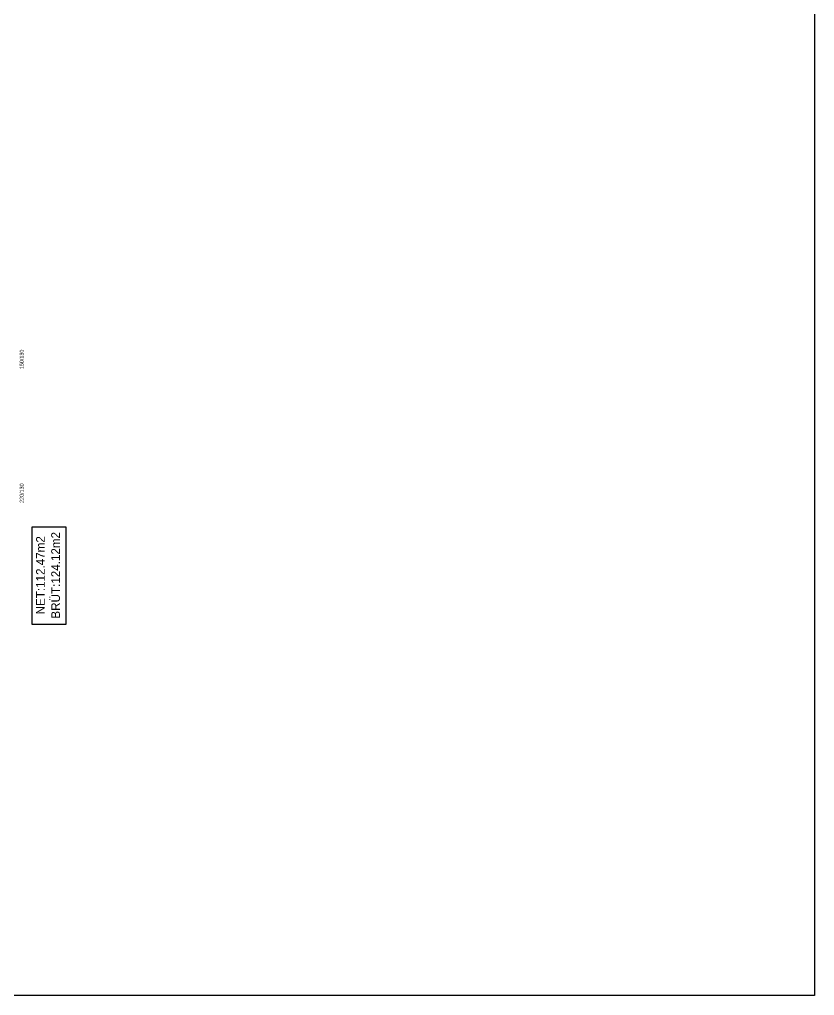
# Model space of a CAD drawing. Header units: centimetres. Extents: x 562865 to 1310255, y -148070 to 32737.
# Drawn here: x 622608 to 624435, y 16249 to 18493 of the extents above; entities that cross this region are included whole.
import ezdxf
from ezdxf.enums import TextEntityAlignment as Align

# ---------------------------------------------------------------- set-up
doc = ezdxf.new("R2010")
doc.units = ezdxf.units.CM
doc.header["$LTSCALE"] = 2.5
for name, color, linetype in [('alan', 7, 'Continuous'), ('penc-yazi', 7, 'Continuous'), ('tarama', 173, 'Continuous')]:
    doc.layers.add(name, color=color, linetype=linetype)
doc.layers.add('GÖRÜNÜŞLER', color=96, linetype='Continuous', lineweight=25)
doc.styles.add('PINAR', font='comic.ttf')

msp = doc.modelspace()

# ---------------------------------------------------------------- linework, layer by layer
at = {"layer": 'GÖRÜNÜŞLER', "lineweight": 30}
msp.add_lwpolyline([(622637.3, 17102.2), (622637.3, 17326.8), (622714.9, 17326.8), (622714.9, 17102.2)], close=True, dxfattribs=at)
at = {"layer": 'tarama', "color": 1}
msp.add_lwpolyline([(616067.7, 20444.8), (624435.5, 20444.8), (624435.5, 16249.3), (616067.7, 16249.3)], close=True, dxfattribs=at)

# ---------------------------------------------------------------- texts
at = {"layer": 'alan', "lineweight": 90, "style": 'PINAR'}
for s, p in [('NET:112.47m2', (622666.4, 17215.3)), ('BRÜT:124.12m2', (622701.2, 17215.3))]:
    msp.add_text(s, height=20, rotation=90, dxfattribs=at).set_placement(p, align=Align.CENTER)
at = {"layer": 'penc-yazi', "style": 'PINAR'}
for s, p in [('150/130', (622613.3, 17711.7)), ('220/130', (622613.3, 17404.1))]:
    msp.add_text(s, height=9, rotation=90, dxfattribs=at).set_placement(p, align=Align.MIDDLE_CENTER)

doc.saveas('drawing.dxf')
